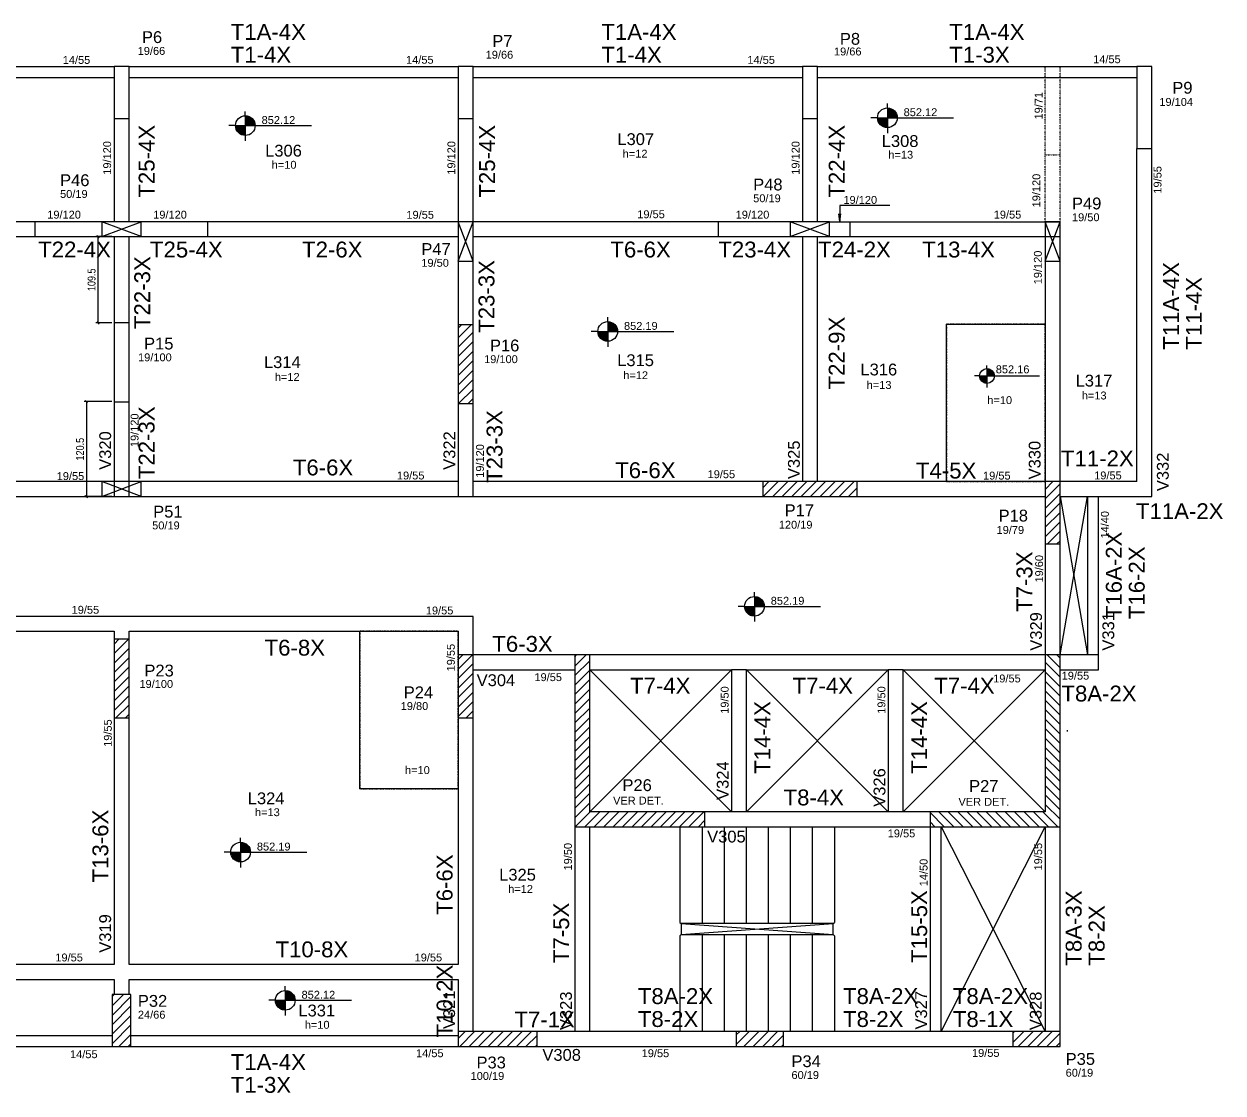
# Model space of a CAD drawing. Header units: millimetres. Extents: x -1501 to 2149, y 662 to 5627.
# Drawn here: x 627 to 2149, y 4270 to 5627 of the extents above; entities that cross this region are included whole.
import ezdxf

# ---------------------------------------------------------------- set-up
doc = ezdxf.new("R2010")
doc.units = ezdxf.units.MM
doc.linetypes.add('ESTILO_TQS_0001', pattern=[1, 0.7, -0.3])
doc.linetypes.add('ESTILO_TQS_0004', pattern=[2, 0.5, -0.4, 0.1, -0.4, 0.1, -0.5])
for name, color, linetype in [('1', 1, 'Continuous'), ('3', 3, 'Continuous'), ('4', 4, 'Continuous'), ('7', 7, 'Continuous'), ('9', 9, 'Continuous')]:
    doc.layers.add(name, color=color, linetype=linetype)
doc.layers.add('NOME DA VIGA', color=6, linetype='Continuous', lineweight=25)
doc.styles.add('COTA TECNICA', font='techl___.ttf', dxfattribs={"height": 10})
doc.styles.get("Standard").update_dxf_attribs({"font": 'arial.ttf'})
doc.dimstyles.new('PAINEL', dxfattribs={"dimtxt": 10, "dimasz": 3, "dimexe": 3, "dimexo": 3, "dimgap": 3, "dimtad": 1, "dimdec": 1, "dimzin": 12, "dimdsep": 46, "dimtxsty": 'COTA TECNICA', "dimblk1": 'OBLIQUE', "dimblk2": 'OBLIQUE', "dimsah": 1, "dimcen": 0.9, "dimclrd": 4, "dimclre": 4, "dimclrt": 240, "dimadec": 1, "dimazin": 3, "dimtfac": 1, "dimtdec": 1, "dimtmove": 0, "dimatfit": 3, "dimfxl": 1, "dimtolj": 1, "dimtzin": 12, "dimarcsym": 0})

# ---------------------------------------------------------------- blocks, each defined once
blk = doc.blocks.new('_Oblique')
at = {"layer": '1', "color": 0, "lineweight": -2}
blk.add_line((-0.5, -0.5), (0.5, 0.5), dxfattribs=at)
blk = doc.blocks.new('*D637')
at = {"color": 4, "lineweight": -2, "transparency": 16777216}
for p, q in [((737.9, 5147.2), (702.8, 5147.2)), ((705.8, 5147.2), (705.8, 5026.7)), ((737.9, 5026.7), (702.8, 5026.7))]:
    blk.add_line(p, q, dxfattribs=at)
at = {"layer": 'Defpoints', "color": 0, "transparency": 16777216}
for p in [(740.9, 5147.2), (705.8, 5026.7), (740.9, 5026.7)]:
    blk.add_point(p, dxfattribs=at)
at = {"color": 4, "lineweight": -2, "transparency": 16777216, "xscale": 3, "yscale": 3, "zscale": 3}
for p, rotation in [((705.8, 5147.2), 90), ((705.8, 5026.7), 270)]:
    blk.add_blockref('_Oblique', p, dxfattribs=dict(at, rotation=rotation))
at = {"color": 240, "transparency": 16777216, "insert": (697.7, 5086.9), "char_height": 10, "attachment_point": 5, "rotation": 90, "style": 'COTA TECNICA'}
blk.add_mtext('\\A1;120.5', dxfattribs=at)
blk = doc.blocks.new('*D638')
at = {"color": 4, "lineweight": -2, "transparency": 16777216}
for p, q in [((737.9, 5356.7), (717.6, 5356.7)), ((720.6, 5247.2), (720.6, 5356.7)), ((737.9, 5247.2), (717.6, 5247.2))]:
    blk.add_line(p, q, dxfattribs=at)
at = {"layer": 'Defpoints', "color": 0, "transparency": 16777216}
for p in [(720.6, 5356.7), (740.9, 5356.7), (740.9, 5247.2)]:
    blk.add_point(p, dxfattribs=at)
at = {"color": 4, "lineweight": -2, "transparency": 16777216, "xscale": 3, "yscale": 3, "zscale": 3}
for p, rotation in [((720.6, 5356.7), 90), ((720.6, 5247.2), 270)]:
    blk.add_blockref('_Oblique', p, dxfattribs=dict(at, rotation=rotation))
at = {"color": 240, "transparency": 16777216, "insert": (712.4, 5301.9), "char_height": 10, "attachment_point": 5, "rotation": 90, "style": 'COTA TECNICA'}
blk.add_mtext('\\A1;109.5', dxfattribs=at)

msp = doc.modelspace()

# ---------------------------------------------------------------- linework, layer by layer
at = {"layer": '1', "linetype": 'Continuous'}
for p, q in [((725.38, 5356.66), (775.38, 5375.66)), ((775.38, 5356.66), (725.38, 5375.66)), ((1177.88, 5325.66), (1196.88, 5375.66)), ((1196.88, 5325.66), (1177.88, 5375.66)), ((1599.38, 5356.66), (1649.38, 5375.66)), ((1649.38, 5356.66), (1599.38, 5375.66)), ((1922.88, 5325.66), (1941.88, 5375.66)), ((1941.88, 5325.66), (1922.88, 5375.66)), ((725.38, 5026.66), (775.38, 5045.66)), ((775.38, 5026.66), (725.38, 5045.66)), ((1941.88, 4825.66), (1976.88, 5026.66)), ((1941.88, 5026.66), (1976.88, 4825.66)), ((1344.88, 4626.66), (1524.88, 4806.66)), ((1344.88, 4806.66), (1524.88, 4626.66)), ((1543.88, 4626.66), (1723.88, 4806.66)), ((1543.88, 4806.66), (1723.88, 4626.66)), ((1742.88, 4626.66), (1922.88, 4806.66)), ((1742.88, 4806.66), (1922.88, 4626.66)), ((1951.54, 4728.48), (1951.54, 4730.24)), ((1790.88, 4347.66), (1922.88, 4607.66)), ((1790.88, 4607.66), (1922.88, 4347.66))]:
    msp.add_line(p, q, dxfattribs=at)
at = {"layer": '3', "linetype": 'Continuous'}
for p, q in [((322.88, 5572.66), (740.88, 5572.66)), ((759.88, 5572.66), (1177.88, 5572.66)), ((1196.88, 5572.66), (1614.88, 5572.66)), ((1633.88, 5572.66), (2039.38, 5572.66)), ((322.88, 5558.66), (740.88, 5558.66)), ((759.88, 5558.66), (1177.88, 5558.66)), ((1196.88, 5558.66), (1614.88, 5558.66)), ((1633.88, 5558.66), (2039.38, 5558.66)), ((907.55, 5510.1), (907.55, 5515.61)), ((1722.66, 5520.06), (1722.66, 5525.57)), ((1722.66, 5520.06), (1722.66, 5495.06)), ((1722.66, 5519.45), (1726.51, 5519.45)), ((1722.66, 5518.66), (1728.4, 5518.66)), ((1722.66, 5517.87), (1729.73, 5517.87)), ((1722.66, 5517.08), (1730.76, 5517.08)), ((1722.66, 5516.28), (1731.61, 5516.28)), ((1722.66, 5515.49), (1732.32, 5515.49)), ((1722.66, 5514.7), (1732.92, 5514.7)), ((1722.66, 5513.9), (1733.43, 5513.9)), ((1722.66, 5513.11), (1733.86, 5513.11)), ((1722.66, 5512.32), (1734.22, 5512.32)), ((1722.66, 5511.53), (1734.51, 5511.53)), ((1722.66, 5510.73), (1734.75, 5510.73)), ((895.05, 5497.6), (886.63, 5497.6)), ((895.05, 5497.6), (920.05, 5497.6)), ((907.55, 5496.81), (895.05, 5496.81)), ((907.55, 5496.01), (895.15, 5496.01)), ((907.55, 5510.1), (907.55, 5485.1)), ((907.55, 5509.49), (911.4, 5509.49)), ((907.55, 5508.7), (913.3, 5508.7)), ((907.55, 5507.91), (914.62, 5507.91)), ((907.55, 5507.11), (915.66, 5507.11)), ((907.55, 5506.32), (916.51, 5506.32)), ((907.55, 5505.53), (917.22, 5505.53)), ((907.55, 5504.74), (917.82, 5504.74)), ((907.55, 5503.94), (918.32, 5503.94)), ((907.55, 5503.15), (918.75, 5503.15)), ((907.55, 5502.36), (919.11, 5502.36)), ((907.55, 5501.56), (919.41, 5501.56)), ((907.55, 5500.77), (919.64, 5500.77)), ((907.55, 5499.98), (919.82, 5499.98)), ((907.55, 5499.19), (919.95, 5499.19)), ((907.55, 5498.39), (920.05, 5498.39)), ((920.05, 5497.6), (991.47, 5497.6)), ((1710.16, 5507.56), (1701.73, 5507.56)), ((1710.16, 5507.56), (1735.16, 5507.56)), ((1722.66, 5506.77), (1710.16, 5506.77)), ((1722.66, 5505.98), (1710.26, 5505.98)), ((1722.66, 5505.18), (1710.38, 5505.18)), ((1722.66, 5504.39), (1710.57, 5504.39)), ((1722.66, 5503.6), (1710.8, 5503.6)), ((1722.66, 5502.8), (1711.1, 5502.8)), ((1722.66, 5502.01), (1711.46, 5502.01)), ((1722.66, 5501.22), (1711.88, 5501.22)), ((1722.66, 5500.43), (1712.39, 5500.43)), ((1722.66, 5499.63), (1712.99, 5499.63)), ((1722.66, 5498.84), (1713.7, 5498.84)), ((1722.66, 5498.05), (1714.55, 5498.05)), ((1722.66, 5497.25), (1715.58, 5497.25)), ((1722.66, 5496.46), (1716.91, 5496.46)), ((1722.66, 5495.67), (1718.81, 5495.67)), ((1722.66, 5509.94), (1734.93, 5509.94)), ((1722.66, 5509.15), (1735.06, 5509.15)), ((1722.66, 5508.35), (1735.16, 5508.35)), ((1735.16, 5507.56), (1806.58, 5507.56)), ((907.55, 5495.22), (895.28, 5495.22)), ((907.55, 5494.43), (895.46, 5494.43)), ((907.55, 5493.64), (895.7, 5493.64)), ((907.55, 5492.84), (895.99, 5492.84)), ((907.55, 5492.05), (896.35, 5492.05)), ((907.55, 5491.26), (896.78, 5491.26)), ((907.55, 5490.46), (897.29, 5490.46)), ((907.55, 5489.67), (897.89, 5489.67)), ((907.55, 5488.88), (898.6, 5488.88)), ((907.55, 5488.09), (899.44, 5488.09)), ((907.55, 5487.29), (900.48, 5487.29)), ((907.55, 5486.5), (901.8, 5486.5)), ((907.55, 5485.71), (903.7, 5485.71)), ((907.55, 5485.1), (907.55, 5478.23)), ((1722.66, 5495.06), (1722.66, 5488.19)), ((2039.38, 5045.66), (2039.38, 5468.66)), ((640.88, 5356.66), (640.88, 5375.66)), ((859.88, 5356.66), (859.88, 5375.66)), ((1508.38, 5356.66), (1508.38, 5375.66)), ((1649.38, 5375.66), (1941.88, 5375.66)), ((1675.38, 5356.66), (1675.38, 5375.66)), ((1649.38, 5356.66), (1941.88, 5356.66)), ((2039.38, 5106.66), (2039.38, 5356.66)), ((1367.64, 5248.79), (1367.64, 5254.3)), ((1177.88, 5228.41), (1194.13, 5244.66)), ((1177.88, 5240.43), (1182.11, 5244.66)), ((1367.64, 5248.79), (1367.64, 5223.79)), ((1367.64, 5248.18), (1371.49, 5248.18)), ((1367.64, 5247.39), (1373.39, 5247.39)), ((1367.64, 5246.6), (1374.71, 5246.6)), ((1367.64, 5245.81), (1375.75, 5245.81)), ((1367.64, 5245.01), (1376.59, 5245.01)), ((1367.64, 5244.22), (1377.3, 5244.22)), ((1367.64, 5243.43), (1377.9, 5243.43)), ((1367.64, 5242.63), (1378.41, 5242.63)), ((1367.64, 5241.84), (1378.84, 5241.84)), ((1367.64, 5241.05), (1379.2, 5241.05)), ((1367.64, 5240.26), (1379.49, 5240.26)), ((1367.64, 5239.46), (1379.73, 5239.46)), ((1367.64, 5238.67), (1379.91, 5238.67)), ((1367.64, 5237.88), (1380.04, 5237.88)), ((1367.64, 5237.08), (1380.14, 5237.08)), ((1177.88, 5216.38), (1196.88, 5235.38)), ((1177.88, 5204.36), (1196.88, 5223.36)), ((1355.14, 5236.29), (1346.71, 5236.29)), ((1355.14, 5236.29), (1380.14, 5236.29)), ((1367.64, 5235.5), (1355.14, 5235.5)), ((1367.64, 5234.71), (1355.24, 5234.71)), ((1367.64, 5233.91), (1355.37, 5233.91)), ((1367.64, 5233.12), (1355.55, 5233.12)), ((1367.64, 5232.33), (1355.78, 5232.33)), ((1367.64, 5231.53), (1356.08, 5231.53)), ((1367.64, 5230.74), (1356.44, 5230.74)), ((1367.64, 5229.95), (1356.87, 5229.95)), ((1367.64, 5229.16), (1357.38, 5229.16)), ((1367.64, 5228.36), (1357.98, 5228.36)), ((1367.64, 5227.57), (1358.68, 5227.57)), ((1367.64, 5226.78), (1359.53, 5226.78)), ((1367.64, 5225.98), (1360.57, 5225.98)), ((1367.64, 5225.19), (1361.89, 5225.19)), ((1367.64, 5224.4), (1363.79, 5224.4)), ((1367.64, 5223.79), (1367.64, 5216.92)), ((1380.14, 5236.29), (1451.56, 5236.29)), ((1177.88, 5192.34), (1196.88, 5211.34)), ((1177.88, 5180.32), (1196.88, 5199.32)), ((1849.11, 5189.16), (1849.11, 5193.29)), ((1177.88, 5168.3), (1196.88, 5187.3)), ((1839.73, 5179.78), (1833.41, 5179.78)), ((1839.73, 5179.78), (1858.48, 5179.78)), ((1849.11, 5179.19), (1839.73, 5179.19)), ((1849.11, 5178.59), (1839.81, 5178.59)), ((1849.11, 5178), (1839.91, 5178)), ((1849.11, 5177.41), (1840.04, 5177.41)), ((1849.11, 5176.81), (1840.22, 5176.81)), ((1849.11, 5176.22), (1840.44, 5176.22)), ((1849.11, 5189.16), (1849.11, 5170.41)), ((1849.11, 5188.7), (1852, 5188.7)), ((1849.11, 5188.11), (1853.42, 5188.11)), ((1849.11, 5187.51), (1854.41, 5187.51)), ((1849.11, 5186.92), (1855.19, 5186.92)), ((1849.11, 5186.33), (1855.83, 5186.33)), ((1849.11, 5185.73), (1856.36, 5185.73)), ((1849.11, 5185.14), (1856.81, 5185.14)), ((1849.11, 5184.54), (1857.19, 5184.54)), ((1849.11, 5183.95), (1857.51, 5183.95)), ((1849.11, 5183.35), (1857.78, 5183.35)), ((1849.11, 5182.76), (1858, 5182.76)), ((1849.11, 5182.16), (1858.18, 5182.16)), ((1849.11, 5181.57), (1858.31, 5181.57)), ((1849.11, 5180.97), (1858.41, 5180.97)), ((1849.11, 5180.38), (1858.48, 5180.38)), ((1858.48, 5179.78), (1915.87, 5179.78)), ((1177.88, 5156.28), (1196.88, 5175.28)), ((1178.28, 5144.66), (1196.88, 5163.26)), ((1849.11, 5175.62), (1840.71, 5175.62)), ((1849.11, 5175.03), (1841.03, 5175.03)), ((1849.11, 5174.43), (1841.41, 5174.43)), ((1849.11, 5173.84), (1841.86, 5173.84)), ((1849.11, 5173.24), (1842.39, 5173.24)), ((1849.11, 5172.65), (1843.03, 5172.65)), ((1849.11, 5172.05), (1843.81, 5172.05)), ((1849.11, 5171.46), (1844.8, 5171.46)), ((1849.11, 5170.86), (1846.22, 5170.86)), ((1849.11, 5170.41), (1849.11, 5165.26)), ((1190.3, 5144.66), (1196.88, 5151.24)), ((1564.38, 5037.91), (1572.13, 5045.66)), ((1565.15, 5026.66), (1584.15, 5045.66)), ((1577.17, 5026.66), (1596.17, 5045.66)), ((1589.2, 5026.66), (1608.2, 5045.66)), ((1601.22, 5026.66), (1620.22, 5045.66)), ((1613.24, 5026.66), (1632.24, 5045.66)), ((1625.26, 5026.66), (1644.26, 5045.66)), ((1637.28, 5026.66), (1656.28, 5045.66)), ((1649.3, 5026.66), (1668.3, 5045.66)), ((1661.32, 5026.66), (1680.32, 5045.66)), ((1922.88, 5035.78), (1932.76, 5045.66)), ((1922.88, 5023.76), (1941.88, 5042.76)), ((1673.34, 5026.66), (1684.38, 5037.7)), ((1922.88, 5011.74), (1941.88, 5030.74)), ((1922.88, 4999.72), (1941.88, 5018.72)), ((1922.88, 4987.7), (1941.88, 5006.7)), ((1922.88, 4975.68), (1941.88, 4994.68)), ((1925.88, 4966.66), (1941.88, 4982.66)), ((1937.9, 4966.66), (1941.88, 4970.64)), ((1553.96, 4899.87), (1553.96, 4905.38)), ((1541.46, 4887.37), (1533.03, 4887.37)), ((1541.46, 4887.37), (1566.46, 4887.37)), ((1553.96, 4886.58), (1541.46, 4886.58)), ((1553.96, 4899.87), (1553.96, 4874.87)), ((1553.96, 4899.26), (1557.81, 4899.26)), ((1553.96, 4898.47), (1559.71, 4898.47)), ((1553.96, 4897.68), (1561.03, 4897.68)), ((1553.96, 4896.89), (1562.06, 4896.89)), ((1553.96, 4896.09), (1562.91, 4896.09)), ((1553.96, 4895.3), (1563.62, 4895.3)), ((1553.96, 4894.51), (1564.22, 4894.51)), ((1553.96, 4893.71), (1564.73, 4893.71)), ((1553.96, 4892.92), (1565.16, 4892.92)), ((1553.96, 4892.13), (1565.52, 4892.13)), ((1553.96, 4891.34), (1565.81, 4891.34)), ((1553.96, 4890.54), (1566.05, 4890.54)), ((1553.96, 4889.75), (1566.23, 4889.75)), ((1553.96, 4888.96), (1566.36, 4888.96)), ((1553.96, 4888.16), (1566.46, 4888.16)), ((1566.46, 4887.37), (1637.88, 4887.37)), ((1553.96, 4885.79), (1541.56, 4885.79)), ((1553.96, 4884.99), (1541.68, 4884.99)), ((1553.96, 4884.2), (1541.87, 4884.2)), ((1553.96, 4883.41), (1542.1, 4883.41)), ((1553.96, 4882.61), (1542.4, 4882.61)), ((1553.96, 4881.82), (1542.76, 4881.82)), ((1553.96, 4881.03), (1543.19, 4881.03)), ((1553.96, 4880.24), (1543.69, 4880.24)), ((1553.96, 4879.44), (1544.29, 4879.44)), ((1553.96, 4878.65), (1545, 4878.65)), ((1553.96, 4877.86), (1545.85, 4877.86)), ((1553.96, 4877.06), (1546.88, 4877.06)), ((1553.96, 4876.27), (1548.21, 4876.27)), ((1553.96, 4875.48), (1550.11, 4875.48)), ((1553.96, 4874.87), (1553.96, 4868)), ((740.88, 4827.47), (759.07, 4845.66)), ((740.88, 4839.49), (747.05, 4845.66)), ((740.88, 4815.45), (759.88, 4834.45)), ((1177.88, 4807.68), (1195.86, 4825.66)), ((1177.88, 4819.7), (1183.84, 4825.66)), ((1325.88, 4811.43), (1340.11, 4825.66)), ((1325.88, 4823.45), (1328.09, 4825.66)), ((1925.57, 4825.66), (1941.88, 4809.36)), ((1937.59, 4825.66), (1941.88, 4821.38)), ((740.88, 4803.43), (759.88, 4822.43)), ((740.88, 4791.41), (759.88, 4810.41)), ((1177.88, 4795.66), (1196.88, 4814.66)), ((1325.88, 4799.41), (1344.88, 4818.41)), ((1922.88, 4816.34), (1941.88, 4797.34)), ((740.88, 4779.38), (759.88, 4798.38)), ((1177.88, 4783.63), (1196.88, 4802.63)), ((1325.88, 4787.39), (1344.88, 4806.39)), ((1922.88, 4804.32), (1941.88, 4785.32)), ((740.88, 4767.36), (759.88, 4786.36)), ((1177.88, 4771.61), (1196.88, 4790.61)), ((1325.88, 4775.36), (1344.88, 4794.36)), ((1325.88, 4763.34), (1344.88, 4782.34)), ((1922.88, 4792.29), (1941.88, 4773.29)), ((1922.88, 4780.27), (1941.88, 4761.27)), ((740.88, 4755.34), (759.88, 4774.34)), ((1177.88, 4759.59), (1196.88, 4778.59)), ((1177.88, 4747.57), (1196.88, 4766.57)), ((1325.88, 4751.32), (1344.88, 4770.32)), ((1922.88, 4768.25), (1941.88, 4749.25)), ((743.22, 4745.66), (759.88, 4762.32)), ((755.24, 4745.66), (759.88, 4750.3)), ((1187.99, 4745.66), (1196.88, 4754.55)), ((1325.88, 4739.3), (1344.88, 4758.3)), ((1922.88, 4756.23), (1941.88, 4737.23)), ((1325.88, 4727.28), (1344.88, 4746.28)), ((1325.88, 4715.26), (1344.88, 4734.26)), ((1922.88, 4744.21), (1941.88, 4725.21)), ((1325.88, 4703.24), (1344.88, 4722.24)), ((1922.88, 4732.19), (1941.88, 4713.19)), ((1922.88, 4720.17), (1941.88, 4701.17)), ((1325.88, 4691.22), (1344.88, 4710.22)), ((1922.88, 4708.15), (1941.88, 4689.15)), ((1325.88, 4679.2), (1344.88, 4698.2)), ((1922.88, 4696.13), (1941.88, 4677.13)), ((1325.88, 4667.18), (1344.88, 4686.18)), ((1325.88, 4655.16), (1344.88, 4674.16)), ((1922.88, 4684.11), (1941.88, 4665.11)), ((1325.88, 4643.14), (1344.88, 4662.14)), ((1922.88, 4672.09), (1941.88, 4653.09)), ((1922.88, 4660.07), (1941.88, 4641.07)), ((1325.88, 4631.11), (1344.88, 4650.11)), ((1922.88, 4648.05), (1941.88, 4629.05)), ((1325.88, 4619.09), (1344.88, 4638.09)), ((1922.88, 4636.02), (1941.88, 4617.02)), ((1326.47, 4607.66), (1345.47, 4626.66)), ((1338.49, 4607.66), (1357.49, 4626.66)), ((1350.51, 4607.66), (1369.51, 4626.66)), ((1362.53, 4607.66), (1381.53, 4626.66)), ((1374.55, 4607.66), (1393.55, 4626.66)), ((1386.57, 4607.66), (1405.57, 4626.66)), ((1398.59, 4607.66), (1417.59, 4626.66)), ((1410.61, 4607.66), (1429.61, 4626.66)), ((1422.63, 4607.66), (1441.63, 4626.66)), ((1434.65, 4607.66), (1453.65, 4626.66)), ((1446.67, 4607.66), (1465.67, 4626.66)), ((1458.7, 4607.66), (1477.7, 4626.66)), ((1470.72, 4607.66), (1489.72, 4626.66)), ((1482.74, 4607.66), (1490.88, 4615.8)), ((1776.88, 4625.75), (1794.97, 4607.66)), ((1776.88, 4613.73), (1782.95, 4607.66)), ((1787.99, 4626.66), (1806.99, 4607.66)), ((1800.01, 4626.66), (1819.01, 4607.66)), ((1812.03, 4626.66), (1831.03, 4607.66)), ((1824.05, 4626.66), (1843.05, 4607.66)), ((1836.07, 4626.66), (1855.07, 4607.66)), ((1848.09, 4626.66), (1867.09, 4607.66)), ((1860.11, 4626.66), (1879.11, 4607.66)), ((1872.13, 4626.66), (1891.13, 4607.66)), ((1884.15, 4626.66), (1903.15, 4607.66)), ((1896.17, 4626.66), (1915.17, 4607.66)), ((1908.2, 4626.66), (1927.2, 4607.66)), ((1920.22, 4626.66), (1939.22, 4607.66)), ((901.56, 4587.87), (901.56, 4593.37)), ((901.56, 4587.87), (901.56, 4562.87)), ((901.56, 4587.26), (905.41, 4587.26)), ((901.56, 4586.47), (907.31, 4586.47)), ((901.56, 4585.68), (908.64, 4585.68)), ((901.56, 4584.88), (909.67, 4584.88)), ((901.56, 4584.09), (910.52, 4584.09)), ((901.56, 4583.3), (911.23, 4583.3)), ((901.56, 4582.51), (911.83, 4582.51)), ((889.06, 4575.37), (880.64, 4575.37)), ((889.06, 4575.37), (914.06, 4575.37)), ((901.56, 4574.58), (889.06, 4574.58)), ((901.56, 4573.78), (889.16, 4573.78)), ((901.56, 4572.99), (889.29, 4572.99)), ((901.56, 4572.2), (889.47, 4572.2)), ((901.56, 4571.41), (889.71, 4571.41)), ((901.56, 4570.61), (890, 4570.61)), ((901.56, 4569.82), (890.36, 4569.82)), ((901.56, 4569.03), (890.79, 4569.03)), ((901.56, 4568.23), (891.3, 4568.23)), ((901.56, 4567.44), (891.9, 4567.44)), ((901.56, 4581.71), (912.33, 4581.71)), ((901.56, 4580.92), (912.76, 4580.92)), ((901.56, 4580.13), (913.12, 4580.13)), ((901.56, 4579.33), (913.42, 4579.33)), ((901.56, 4578.54), (913.65, 4578.54)), ((901.56, 4577.75), (913.83, 4577.75)), ((901.56, 4576.96), (913.96, 4576.96)), ((901.56, 4576.16), (914.06, 4576.16)), ((914.06, 4575.37), (985.49, 4575.37)), ((901.56, 4566.65), (892.61, 4566.65)), ((901.56, 4565.86), (893.46, 4565.86)), ((901.56, 4565.06), (894.49, 4565.06)), ((901.56, 4564.27), (895.81, 4564.27)), ((901.56, 4563.48), (897.71, 4563.48)), ((901.56, 4562.87), (901.56, 4556)), ((958.26, 4399.77), (958.26, 4405.28)), ((958.26, 4399.77), (958.26, 4374.77)), ((738.38, 4380.2), (752.84, 4394.66)), ((738.38, 4392.22), (740.82, 4394.66)), ((738.38, 4368.18), (762.38, 4392.18)), ((945.76, 4387.27), (937.34, 4387.27)), ((945.76, 4387.27), (970.76, 4387.27)), ((958.26, 4386.48), (945.76, 4386.48)), ((958.26, 4385.69), (945.86, 4385.69)), ((958.26, 4384.89), (945.99, 4384.89)), ((958.26, 4384.1), (946.17, 4384.1)), ((958.26, 4399.16), (962.11, 4399.16)), ((958.26, 4398.37), (964.01, 4398.37)), ((958.26, 4397.58), (965.34, 4397.58)), ((958.26, 4396.79), (966.37, 4396.79)), ((958.26, 4395.99), (967.22, 4395.99)), ((958.26, 4395.2), (967.93, 4395.2)), ((958.26, 4394.41), (968.53, 4394.41)), ((958.26, 4393.61), (969.03, 4393.61)), ((958.26, 4392.82), (969.46, 4392.82)), ((958.26, 4392.03), (969.82, 4392.03)), ((958.26, 4391.24), (970.12, 4391.24)), ((958.26, 4390.44), (970.35, 4390.44)), ((958.26, 4389.65), (970.54, 4389.65)), ((958.26, 4388.86), (970.66, 4388.86)), ((958.26, 4388.06), (970.76, 4388.06)), ((970.76, 4387.27), (1042.19, 4387.27)), ((738.38, 4356.16), (762.38, 4380.16)), ((958.26, 4383.31), (946.41, 4383.31)), ((958.26, 4382.51), (946.7, 4382.51)), ((958.26, 4381.72), (947.06, 4381.72)), ((958.26, 4380.93), (947.49, 4380.93)), ((958.26, 4380.14), (948, 4380.14)), ((958.26, 4379.34), (948.6, 4379.34)), ((958.26, 4378.55), (949.31, 4378.55)), ((958.26, 4377.76), (950.16, 4377.76)), ((958.26, 4376.96), (951.19, 4376.96)), ((958.26, 4376.17), (952.51, 4376.17)), ((958.26, 4375.38), (954.41, 4375.38)), ((958.26, 4374.77), (958.26, 4367.9)), ((738.38, 4344.13), (762.38, 4368.13)), ((738.38, 4332.11), (762.38, 4356.11)), ((325.38, 4342.66), (738.38, 4342.66)), ((746.95, 4328.66), (762.38, 4344.09)), ((762.38, 4342.66), (1177.88, 4342.66)), ((1177.88, 4338.86), (1186.67, 4347.66)), ((1179.7, 4328.66), (1198.7, 4347.66)), ((1191.72, 4328.66), (1210.72, 4347.66)), ((1203.74, 4328.66), (1222.74, 4347.66)), ((1215.76, 4328.66), (1234.76, 4347.66)), ((1227.78, 4328.66), (1246.78, 4347.66)), ((1239.8, 4328.66), (1258.8, 4347.66)), ((1251.82, 4328.66), (1270.82, 4347.66)), ((1263.84, 4328.66), (1277.88, 4342.7)), ((1530.88, 4331.24), (1547.3, 4347.66)), ((1530.88, 4343.26), (1535.28, 4347.66)), ((1540.32, 4328.66), (1559.32, 4347.66)), ((1552.34, 4328.66), (1571.34, 4347.66)), ((1564.36, 4328.66), (1583.36, 4347.66)), ((1576.38, 4328.66), (1590.88, 4343.16)), ((1881.88, 4333.64), (1895.9, 4347.66)), ((1881.88, 4345.66), (1883.88, 4347.66)), ((1888.92, 4328.66), (1907.92, 4347.66)), ((1900.94, 4328.66), (1919.94, 4347.66)), ((1912.96, 4328.66), (1931.96, 4347.66)), ((1924.99, 4328.66), (1941.88, 4345.55)), ((325.38, 4328.66), (738.38, 4328.66)), ((758.97, 4328.66), (762.38, 4332.07)), ((762.38, 4328.66), (1177.88, 4328.66)), ((1275.86, 4328.66), (1277.88, 4330.68)), ((1588.4, 4328.66), (1590.88, 4331.14)), ((1937.01, 4328.66), (1941.88, 4333.53))]:
    msp.add_line(p, q, dxfattribs=at)
at = {"layer": '3', "linetype": 'ESTILO_TQS_0004'}
for p, q in [((1922.88, 5375.66), (1922.88, 5572.66)), ((1941.88, 5375.66), (1941.88, 5572.66)), ((1922.88, 5460.66), (1941.88, 5460.66))]:
    msp.add_line(p, q, dxfattribs=at)
at = {"layer": '3', "linetype": 'Continuous'}
for points in [[(740.88, 5506.66), (740.88, 5375.66)], [(759.88, 5375.66), (759.88, 5506.66)], [(1177.88, 5506.66), (1177.88, 5375.66)], [(1196.88, 5375.66), (1196.88, 5506.66)], [(1614.88, 5506.66), (1614.88, 5375.66)], [(1633.88, 5375.66), (1633.88, 5506.66)], [(2058.38, 5026.66), (2058.38, 5468.66)], [(740.88, 5375.66), (322.88, 5375.66)], [(1177.88, 5375.66), (759.88, 5375.66)], [(1614.88, 5375.66), (1196.88, 5375.66)], [(322.88, 5356.66), (740.88, 5356.66)], [(740.88, 5356.66), (740.88, 5247.16)], [(759.88, 5356.66), (1177.88, 5356.66)], [(759.88, 5247.16), (759.88, 5356.66)], [(1177.88, 5356.66), (1177.88, 5244.66)], [(1196.88, 5356.66), (1614.88, 5356.66)], [(1196.88, 5244.66), (1196.88, 5356.66)], [(1614.88, 5356.66), (1614.88, 5045.66)], [(1633.88, 5045.66), (1633.88, 5356.66)], [(740.88, 5147.16), (740.88, 5026.66)], [(759.88, 5026.66), (759.88, 5147.16)], [(1177.88, 5144.66), (1177.88, 5026.66)], [(1196.88, 5026.66), (1196.88, 5144.66)], [(740.88, 5045.66), (322.88, 5045.66)], [(1177.88, 5045.66), (759.88, 5045.66)], [(1564.38, 5045.66), (1196.88, 5045.66)], [(1932.38, 5045.66), (1684.38, 5045.66)], [(2039.38, 5045.66), (1932.38, 5045.66)], [(322.88, 5026.66), (750.38, 5026.66)], [(750.38, 5026.66), (1187.38, 5026.66)], [(1187.38, 5026.66), (1564.38, 5026.66)], [(1684.38, 5026.66), (1922.88, 5026.66)], [(1941.88, 5026.66), (2058.38, 5026.66)], [(1976.88, 5026.66), (1976.88, 4825.66)], [(1990.88, 4806.66), (1990.88, 5026.66)], [(1922.88, 4966.66), (1922.88, 4825.66)], [(1941.88, 4825.66), (1941.88, 4966.66)], [(750.38, 4874.66), (322.88, 4874.66)], [(1196.88, 4874.66), (750.38, 4874.66)], [(1196.88, 4825.66), (1196.88, 4874.66)], [(322.88, 4855.66), (740.88, 4855.66)], [(740.88, 4855.66), (740.88, 4845.66)], [(759.88, 4855.66), (1177.88, 4855.66)], [(759.88, 4845.66), (759.88, 4855.66)], [(1177.88, 4855.66), (1177.88, 4825.66)], [(1325.88, 4825.66), (1196.88, 4825.66)], [(1534.38, 4825.66), (1344.88, 4825.66)], [(1733.38, 4825.66), (1534.38, 4825.66)], [(1922.88, 4825.66), (1733.38, 4825.66)], [(1976.88, 4825.66), (1941.88, 4825.66)], [(1990.88, 4825.66), (1976.88, 4825.66)], [(1196.88, 4806.66), (1325.88, 4806.66)], [(1344.88, 4806.66), (1524.88, 4806.66)], [(1524.88, 4806.66), (1524.88, 4626.66)], [(1543.88, 4806.66), (1524.88, 4806.66)], [(1543.88, 4806.66), (1723.88, 4806.66)], [(1543.88, 4626.66), (1543.88, 4806.66)], [(1723.88, 4806.66), (1723.88, 4626.66)], [(1742.88, 4806.66), (1723.88, 4806.66)], [(1742.88, 4806.66), (1922.88, 4806.66)], [(1742.88, 4626.66), (1742.88, 4806.66)], [(1941.88, 4806.66), (1990.88, 4806.66)], [(740.88, 4745.66), (740.88, 4432.66)], [(759.88, 4432.66), (759.88, 4745.66)], [(1177.88, 4745.66), (1177.88, 4432.66)], [(1196.88, 4423.16), (1196.88, 4745.66)], [(1524.88, 4626.66), (1490.88, 4626.66)], [(1543.88, 4626.66), (1524.88, 4626.66)], [(1723.88, 4626.66), (1543.88, 4626.66)], [(1742.88, 4626.66), (1723.88, 4626.66)], [(1776.88, 4626.66), (1742.88, 4626.66)], [(1325.88, 4607.66), (1325.88, 4347.66)], [(1344.88, 4347.66), (1344.88, 4607.66)], [(1490.88, 4607.66), (1733.38, 4607.66)], [(1733.38, 4607.66), (1776.88, 4607.66)], [(1776.88, 4607.66), (1776.88, 4347.66)], [(1790.88, 4347.66), (1790.88, 4607.66)], [(1922.88, 4607.66), (1922.88, 4347.66)], [(1941.88, 4347.66), (1941.88, 4607.66)], [(740.88, 4432.66), (322.88, 4432.66)], [(1177.88, 4432.66), (759.88, 4432.66)], [(1196.88, 4347.66), (1196.88, 4423.16)], [(322.88, 4413.66), (740.88, 4413.66)], [(740.88, 4413.66), (740.88, 4394.66)], [(759.88, 4413.66), (1177.88, 4413.66)], [(759.88, 4394.66), (759.88, 4413.66)], [(1177.88, 4413.66), (1177.88, 4347.66)], [(1325.88, 4347.66), (1277.88, 4347.66)], [(1344.88, 4347.66), (1325.88, 4347.66)], [(1530.88, 4347.66), (1344.88, 4347.66)], [(1776.88, 4347.66), (1590.88, 4347.66)], [(1790.88, 4347.66), (1776.88, 4347.66)], [(1881.88, 4347.66), (1790.88, 4347.66)], [(1277.88, 4328.66), (1335.38, 4328.66)], [(1335.38, 4328.66), (1530.88, 4328.66)], [(1590.88, 4328.66), (1783.88, 4328.66)], [(1783.88, 4328.66), (1881.88, 4328.66)]]:
    msp.add_lwpolyline(points, dxfattribs=at)
at = {"layer": '3', "linetype": 'ESTILO_TQS_0001'}
for points in [[(1922.88, 5325.66), (1922.88, 5045.66)], [(1941.88, 5045.66), (1941.88, 5325.66)]]:
    msp.add_lwpolyline(points, dxfattribs=at)
at = {"layer": '3', "linetype": 'ESTILO_TQS_0004'}
for points in [[(1797.88, 5045.66), (1922.88, 5045.66), (1922.88, 5245.66), (1797.88, 5245.66), (1797.88, 5045.66)], [(1177.88, 4855.66), (1052.88, 4855.66), (1052.88, 4655.66), (1177.88, 4655.66), (1177.88, 4855.66)]]:
    msp.add_lwpolyline(points, dxfattribs=at)
at = {"layer": '3', "linetype": 'Continuous'}
for centre, radius in [((1722.66, 5507.56), 12.5), ((907.55, 5497.6), 12.5), ((1367.64, 5236.29), 12.5), ((1849.11, 5179.78), 9.38), ((1553.96, 4887.37), 12.5), ((901.56, 4575.37), 12.5), ((958.26, 4387.27), 12.5)]:
    msp.add_circle(centre, radius, dxfattribs=at)
at = {"layer": '7', "linetype": 'Continuous'}
for points in [[(740.88, 5506.66), (759.88, 5506.66), (759.88, 5572.66), (740.88, 5572.66), (740.88, 5506.66)], [(1177.88, 5506.66), (1196.88, 5506.66), (1196.88, 5572.66), (1177.88, 5572.66), (1177.88, 5506.66)], [(1614.88, 5506.66), (1633.88, 5506.66), (1633.88, 5572.66), (1614.88, 5572.66), (1614.88, 5506.66)], [(2039.38, 5468.66), (2058.38, 5468.66), (2058.38, 5572.66), (2039.38, 5572.66), (2039.38, 5468.66)], [(725.38, 5356.66), (775.38, 5356.66), (775.38, 5375.66), (725.38, 5375.66), (725.38, 5356.66)], [(1177.88, 5325.66), (1196.88, 5325.66), (1196.88, 5375.66), (1177.88, 5375.66), (1177.88, 5325.66)], [(1599.38, 5356.66), (1649.38, 5356.66), (1649.38, 5375.66), (1599.38, 5375.66), (1599.38, 5356.66)], [(1922.88, 5325.66), (1941.88, 5325.66), (1941.88, 5375.66), (1922.88, 5375.66), (1922.88, 5325.66)], [(740.88, 5147.16), (759.88, 5147.16), (759.88, 5247.16), (740.88, 5247.16), (740.88, 5147.16)], [(1177.88, 5144.66), (1196.88, 5144.66), (1196.88, 5244.66), (1177.88, 5244.66), (1177.88, 5144.66)], [(725.38, 5026.66), (775.38, 5026.66), (775.38, 5045.66), (725.38, 5045.66), (725.38, 5026.66)], [(1564.38, 5026.66), (1684.38, 5026.66), (1684.38, 5045.66), (1564.38, 5045.66), (1564.38, 5026.66)], [(1922.88, 4966.66), (1941.88, 4966.66), (1941.88, 5045.66), (1922.88, 5045.66), (1922.88, 4966.66)], [(740.88, 4745.66), (759.88, 4745.66), (759.88, 4845.66), (740.88, 4845.66), (740.88, 4745.66)], [(1177.88, 4745.66), (1196.88, 4745.66), (1196.88, 4825.66), (1177.88, 4825.66), (1177.88, 4745.66)], [(1325.88, 4607.66), (1490.88, 4607.66), (1490.88, 4626.66), (1344.88, 4626.66), (1344.88, 4825.66), (1325.88, 4825.66), (1325.88, 4607.66)], [(1941.88, 4607.66), (1941.88, 4825.66), (1922.88, 4825.66), (1922.88, 4626.66), (1776.88, 4626.66), (1776.88, 4607.66), (1941.88, 4607.66)], [(738.38, 4328.66), (762.38, 4328.66), (762.38, 4394.66), (738.38, 4394.66), (738.38, 4328.66)], [(1177.88, 4328.66), (1277.88, 4328.66), (1277.88, 4347.66), (1177.88, 4347.66), (1177.88, 4328.66)], [(1530.88, 4328.66), (1590.88, 4328.66), (1590.88, 4347.66), (1530.88, 4347.66), (1530.88, 4328.66)], [(1881.88, 4328.66), (1941.88, 4328.66), (1941.88, 4347.66), (1881.88, 4347.66), (1881.88, 4328.66)]]:
    msp.add_lwpolyline(points, dxfattribs=at)
at = {"layer": '9', "linetype": 'Continuous'}
for p, q in [((1459.38, 4606.16), (1459.38, 4486.16)), ((1487.38, 4607.66), (1487.38, 4484.66)), ((1515.38, 4607.66), (1515.38, 4484.66)), ((1543.38, 4607.66), (1543.38, 4484.66)), ((1571.38, 4607.66), (1571.38, 4484.66)), ((1599.38, 4607.66), (1599.38, 4484.66)), ((1627.38, 4607.66), (1627.38, 4484.66)), ((1655.38, 4607.66), (1655.38, 4486.16)), ((1459.38, 4486.16), (1460.88, 4484.66)), ((1460.88, 4484.66), (1653.88, 4470.66)), ((1460.88, 4470.66), (1653.88, 4484.66)), ((1653.88, 4484.66), (1655.38, 4486.16)), ((1460.88, 4470.66), (1459.38, 4469.16)), ((1459.38, 4469.16), (1459.38, 4347.66)), ((1487.38, 4470.66), (1487.38, 4347.66)), ((1515.38, 4470.66), (1515.38, 4347.66)), ((1543.38, 4470.66), (1543.38, 4347.66)), ((1571.38, 4470.66), (1571.38, 4347.66)), ((1599.38, 4470.66), (1599.38, 4347.66)), ((1627.38, 4470.66), (1627.38, 4347.66)), ((1653.88, 4470.66), (1655.38, 4469.16)), ((1655.38, 4469.16), (1655.38, 4347.66))]:
    msp.add_line(p, q, dxfattribs=at)
for points in [[(1725.81, 5395.99), (1662.38, 5395.99), (1662.38, 5375.66), (1661.07, 5385.58), (1662.38, 5375.66), (1663.68, 5385.58)], [(1922.88, 5045.66), (1797.88, 5045.66), (1797.88, 5245.66), (1922.88, 5245.66), (1922.88, 5045.66)], [(1177.88, 4655.66), (1052.88, 4655.66), (1052.88, 4855.66), (1177.88, 4855.66), (1177.88, 4655.66)], [(1460.88, 4470.66), (1653.88, 4470.66), (1653.88, 4484.66), (1460.88, 4484.66), (1460.88, 4470.66)], [(1460.88, 4470.66), (1653.88, 4470.66), (1653.88, 4484.66), (1460.88, 4484.66), (1460.88, 4470.66)]]:
    msp.add_lwpolyline(points, dxfattribs=at)
for points in [[(1922.88, 5045.66), (1922.88, 5045.66), (1922.88, 5245.66)], [(1177.88, 4655.66), (1177.88, 4655.66), (1177.88, 4855.66)]]:
    msp.add_solid(points, dxfattribs=at)

# ---------------------------------------------------------------- texts
at = {"layer": '3', "linetype": 'Continuous'}
for s, p in [('19/66', (770.9, 5587.44)), ('14/55', (1111.6, 5576.16)), ('19/66', (1212.69, 5582.58)), ('19/66', (1654.89, 5586.69)), ('14/55', (1983.9, 5576.82)), ('14/55', (675.75, 5575.99)), ('14/55', (1544.96, 5576.04)), ('19/104', (2067.95, 5522.69)), ('852.12', (1743.31, 5509.63)), ('852.12', (928.21, 5499.67)), ('h=12', (1386.67, 5456.97)), ('h=13', (1723.95, 5455.65)), ('h=10', (941.06, 5442.88)), ('50/19', (672.38, 5405.82)), ('50/19', (1552.31, 5400.36)), ('19/120', (1666.9, 5398.26)), ('19/120', (656.09, 5379.56)), ('19/120', (790.59, 5379.56)), ('19/55', (1112.07, 5379.41)), ('19/55', (1405.17, 5380.09)), ('19/120', (1530.09, 5379.56)), ('19/55', (1857.74, 5379.63)), ('19/50', (1957.04, 5376.25)), ('19/50', (1131.01, 5318.42)), ('852.19', (1388.3, 5238.36)), ('19/100', (771.39, 5198.45)), ('19/100', (1210.71, 5196.12)), ('852.16', (1860.29, 5183.21)), ('h=12', (945, 5173.58)), ('h=12', (1387.35, 5175.76)), ('h=13', (1696.42, 5163.35)), ('h=13', (1969.49, 5150.02)), ('h=10', (1849.51, 5144.16)), ('19/55', (668.1, 5047.7)), ('19/55', (1100, 5048.47)), ('19/55', (1494.43, 5050.09)), ('19/55', (1844.15, 5048.3)), ('19/55', (1985.2, 5048.56)), ('50/19', (789.27, 4985.1)), ('120/19', (1584.83, 4985.96)), ('19/79', (1861.28, 4979.33)), ('19/55', (687.04, 4878.01)), ('19/55', (1136.71, 4877.13)), ('852.19', (1574.61, 4889.44)), ('19/55', (1274.59, 4792.49)), ('19/55', (1856.98, 4790.82)), ('19/55', (1943.95, 4794.34)), ('19/100', (773.12, 4783.83)), ('19/80', (1104.82, 4755.84)), ('h=10', (1110.27, 4674.5)), ('VER DET.', (1374.44, 4635.83)), ('VER DET.', (1812.92, 4634.27)), ('h=13', (919.79, 4621.05)), ('19/55', (1723.14, 4594.17)), ('852.19', (922.22, 4577.44)), ('h=12', (1241.24, 4523.65)), ('19/55', (666.35, 4436.65)), ('19/55', (1122.46, 4436.65)), ('852.12', (978.92, 4389.34)), ('24/66', (771.13, 4364.05)), ('h=10', (983.02, 4351.2)), ('14/55', (685.01, 4313.84)), ('14/55', (1124.28, 4315.09)), ('19/55', (1410.75, 4315.13)), ('19/55', (1830.1, 4315.51)), ('100/19', (1193.54, 4286.27)), ('60/19', (1600.91, 4287.44)), ('60/19', (1949.01, 4290.35))]:
    msp.add_text(s, height=10, dxfattribs=at).set_placement(p)
for s, p in [('19/71', (1919.68, 5505.36)), ('19/120', (737.13, 5435.26)), ('19/120', (1174.13, 5435.26)), ('19/120', (1611.13, 5435.26)), ('19/120', (1916.82, 5393.82)), ('19/55', (2070.65, 5411.27)), ('19/120', (1918.7, 5296.22)), ('19/120', (771.95, 5089.5)), ('19/120', (1210.43, 5050.54)), ('14/40', (2003.8, 4973.42)), ('19/60', (1920.34, 4917.6)), ('19/55', (1173.45, 4804.78)), ('19/50', (1521.13, 4750.96)), ('19/50', (1720.13, 4750.96)), ('19/55', (738.01, 4709)), ('19/50', (1322.13, 4552.09)), ('19/55', (1919.13, 4552.09)), ('14/50', (1773.67, 4532.05))]:
    msp.add_text(s, height=10, rotation=90, dxfattribs=at).set_placement(p)
at = {"layer": '4', "linetype": 'Continuous'}
for s, p in [('P6', (776.31, 5602.44)), ('P7', (1221.06, 5597.58)), ('P8', (1662.41, 5600.26)), ('P9', (2084.42, 5538.13)), ('L307', (1379.89, 5472.93)), ('L308', (1715.54, 5470.49)), ('L306', (932.72, 5458.32)), ('P46', (672.38, 5420.82)), ('P48', (1552.31, 5415.36)), ('P49', (1957.04, 5391.25)), ('P47', (1131.01, 5333.42)), ('P15', (779.02, 5213.45)), ('P16', (1218.14, 5211.01)), ('L315', (1379.71, 5192.31)), ('L314', (931.2, 5189.83)), ('L316', (1688.48, 5180.51)), ('L317', (1961.65, 5166.42)), ('P51', (790.6, 5000.1)), ('P17', (1592.24, 5001.78)), ('P18', (1863.89, 4995.07)), ('P23', (779.45, 4798.36)), ('V304', (1201.24, 4786.13)), ('P24', (1108.67, 4770.73)), ('P26', (1386.34, 4652.88)), ('P27', (1826.45, 4651.86)), ('L324', (910.65, 4636.22)), ('V305', (1493.87, 4587.62)), ('L325', (1229.8, 4539.22)), ('P32', (771.13, 4379.05)), ('L331', (974.92, 4366.83)), ('V308', (1284.69, 4310.5)), ('P33', (1201.02, 4300.87)), ('P34', (1600.91, 4302.44)), ('P35', (1949.01, 4305.35))]:
    msp.add_text(s, height=15, dxfattribs=at).set_placement(p)
for s, p in [('V320', (737.13, 5060.66)), ('V322', (1174.13, 5060.66)), ('V325', (1611.48, 5048.92)), ('V330', (1917.15, 5048.5)), ('V332', (2079.84, 5033.57)), ('V329', (1918.97, 4831.04)), ('V331', (2010.64, 4831.17)), ('V324', (1521.13, 4641.66)), ('V326', (1720.13, 4632.95)), ('V319', (737.13, 4447.66)), ('V321', (1173.77, 4350.8)), ('V323', (1322.13, 4349.51)), ('V327', (1773.01, 4350.18)), ('V328', (1918.52, 4349.42))]:
    msp.add_text(s, height=15, rotation=90, dxfattribs=at).set_placement(p)
at = {"layer": 'NOME DA VIGA', "color": 6, "linetype": 'Continuous'}
for s, p in [('T1A-4X', (889.01, 5606.45)), ('T1A-4X', (1359.55, 5606.45)), ('T1A-4X', (1801.29, 5606.45)), ('T1-4X', (889.01, 5577.52)), ('T1-4X', (1359.55, 5577.52)), ('T1-3X', (1801.29, 5577.52)), ('T22-4X', (644.53, 5330.21)), ('T25-4X', (786.5, 5330.21)), ('T2-6X', (979.58, 5330.21)), ('T6-6X', (1370.97, 5330.21)), ('T23-4X', (1508.07, 5330.21)), ('T24-2X', (1634.71, 5330.21)), ('T13-4X', (1766.89, 5330.21)), ('T11-2X', (1943.06, 5065.03)), ('T6-6X', (967.87, 5053.56)), ('T6-6X', (1377.08, 5050.08)), ('T4-5X', (1758.93, 5049.64)), ('T11A-2X', (2038.25, 4998.05)), ('T6-8X', (932.03, 4824.82)), ('T6-3X', (1221.13, 4829.64)), ('T7-4X', (1395.97, 4776.55)), ('T7-4X', (1602.36, 4776.55)), ('T7-4X', (1782.16, 4776.55)), ('T8A-2X', (1943.62, 4766.61)), ('T8-4X', (1590.91, 4634.7)), ('T10-8X', (945.88, 4441.87)), ('T8A-2X', (1405.91, 4382.56)), ('T8A-2X', (1666.37, 4382.56)), ('T8A-2X', (1805.84, 4382.56)), ('T7-1X', (1249.19, 4352.78)), ('T8-2X', (1405.91, 4353.43)), ('T8-2X', (1666.37, 4353.43)), ('T8-1X', (1805.84, 4353.43)), ('T1A-4X', (889.01, 4298.82)), ('T1-3X', (889.01, 4269.89))]:
    msp.add_text(s, height=20.16, dxfattribs=at).set_placement(p)
for s, p in [('T25-4X', (792.32, 5406.15)), ('T25-4X', (1224.51, 5406.15)), ('T22-4X', (1668.36, 5406.15)), ('T22-3X', (786.74, 5239.39)), ('T23-3X', (1223.74, 5234.57)), ('T11A-4X', (2092.95, 5213.14)), ('T11-4X', (2121.88, 5213.14)), ('T22-9X', (1668.36, 5162.66)), ('T22-3X', (792.32, 5048.85)), ('T23-3X', (1234.03, 5044.03)), ('T16A-2X', (2020.18, 4871.11)), ('T16-2X', (2049.31, 4871.11)), ('T7-3X', (1906.75, 4880.34)), ('T14-4X', (1574.11, 4674.72)), ('T14-4X', (1773.11, 4674.72)), ('T13-6X', (733.59, 4536.91)), ('T6-6X', (1170.59, 4495.79)), ('T15-5X', (1773.11, 4434.68)), ('T8A-3X', (1969.25, 4431.25)), ('T7-5X', (1318.59, 4434.52)), ('T8-2X', (1998.37, 4431.25)), ('T10-2X', (1170.59, 4340.11))]:
    msp.add_text(s, height=20.16, rotation=90, dxfattribs=at).set_placement(p)

# ---------------------------------------------------------------- dimensions: what is measured, and where the dimension line sits
for base, p1, p2, picture, middle in [((720.58, 5356.66), (740.88, 5247.16), (740.88, 5356.66), '*D638', (712.44, 5301.91)), ((705.81, 5026.66), (740.88, 5147.16), (740.88, 5026.66), '*D637', (697.7, 5086.91))]:
    dim = msp.add_linear_dim(base=base, p1=p1, p2=p2, angle=90, dimstyle='PAINEL')
    dim.commit()
    dim.dimension.update_dxf_attribs({"geometry": picture, "text_midpoint": middle})

doc.saveas('drawing.dxf')
